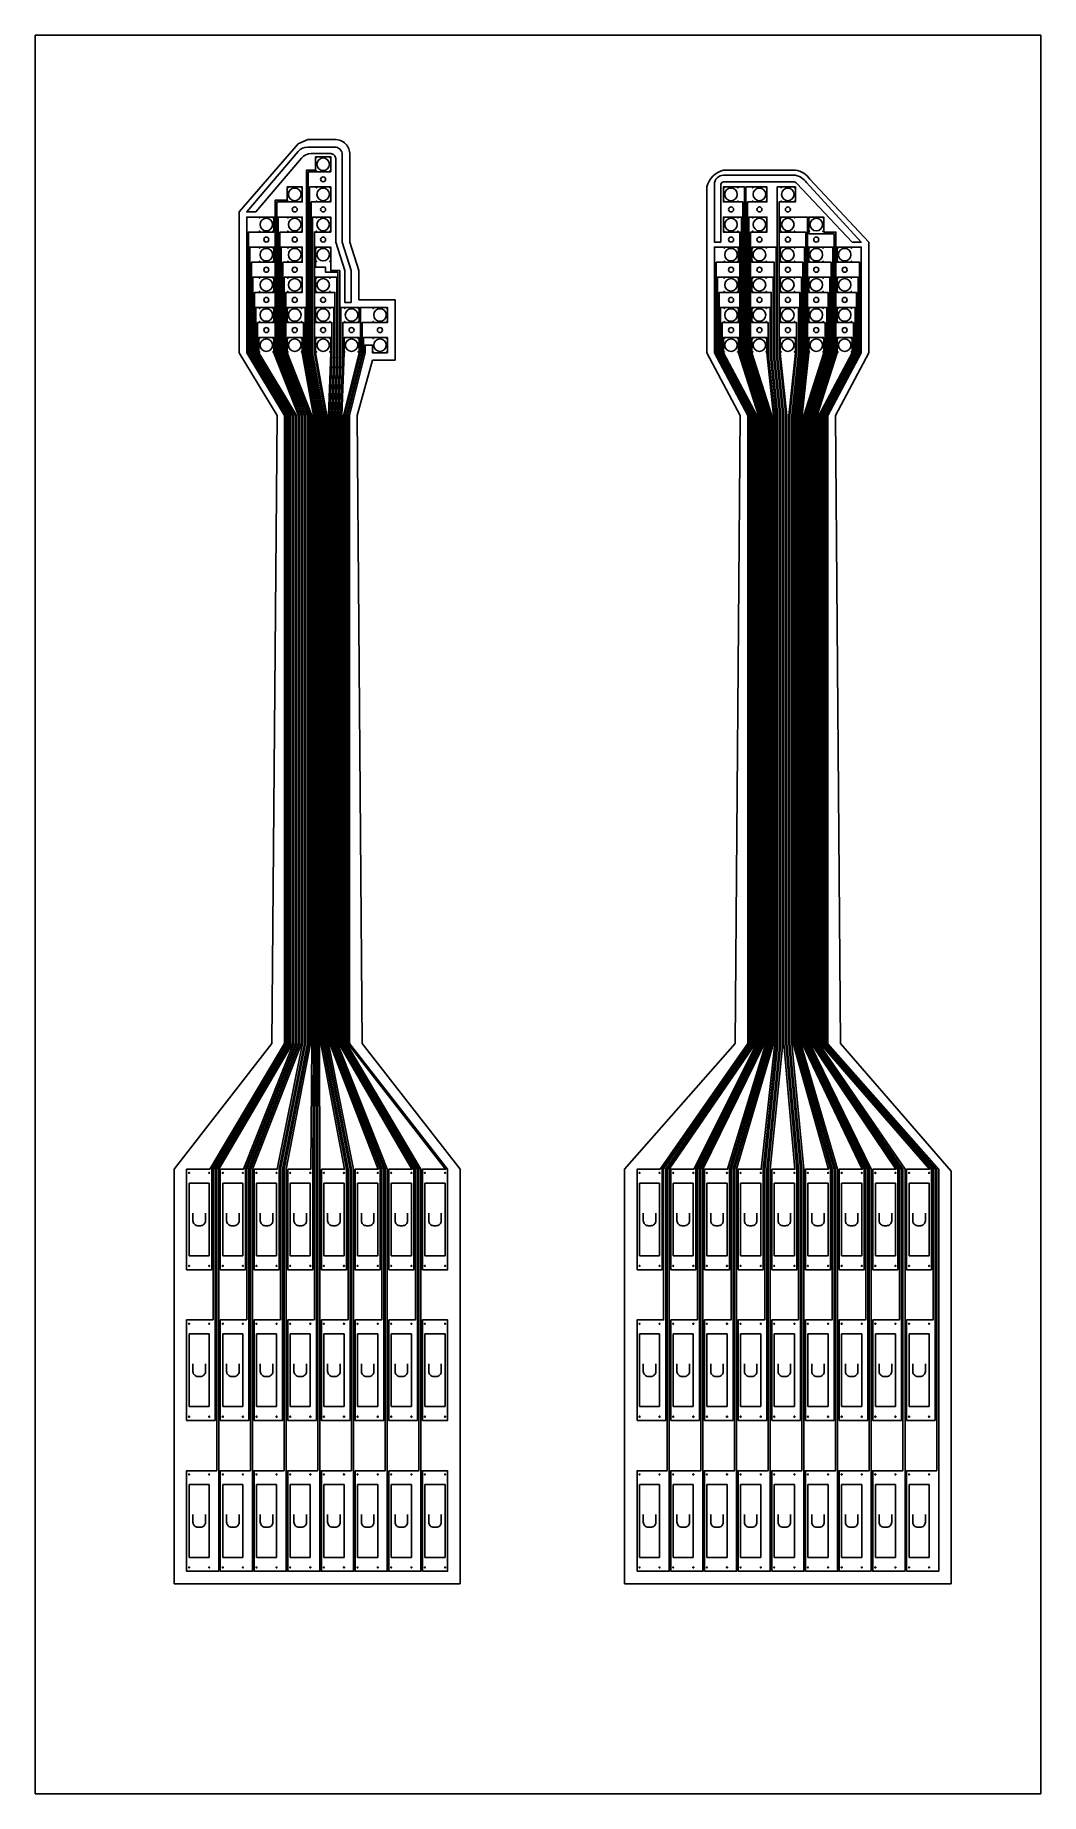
# Model space of a CAD drawing. Header units: inches. Extents: x 69.9 to 109.9, y 30.6 to 100.6.
import ezdxf

# ---------------------------------------------------------------- set-up
doc = ezdxf.new("R2010")
doc.units = ezdxf.units.IN
doc.header["$MEASUREMENT"] = 0
for name, color, linetype in [('Foil', 5, 'Continuous'), ('Hole', 1, 'Continuous'), ('Outline', 74, 'Continuous')]:
    doc.layers.add(name, color=color, linetype=linetype)

# ---------------------------------------------------------------- blocks, each defined once
blk = doc.blocks.new('*U2')
at = {"layer": 'Outline'}
blk.add_lwpolyline([(-0.25, 0.25), (-0.25, -0.05, 0.414214), (-0.05, -0.25), (0, -0.25), (0.05, -0.25, 0.414214), (0.25, -0.05), (0.25, 0.25)], format="xyb", dxfattribs=at)
blk = doc.blocks.new('*U3')
at = {"layer": 'Outline', "color": 0, "linetype": 'ByBlock', "lineweight": -2, "transparency": 16777216}
for p in [(0, 0), (1.34, 0), (2.68, 0), (4.02, 0), (5.36, 0), (6.7, 0), (8.04, 0), (9.38, 0), (0, -6), (1.34, -6), (2.68, -6), (4.02, -6), (5.36, -6), (6.7, -6), (8.04, -6), (9.38, -6), (0, -12), (1.34, -12), (2.68, -12), (4.02, -12), (5.36, -12), (6.7, -12), (8.04, -12), (9.38, -12)]:
    blk.add_blockref('*U2', p, dxfattribs=at)

msp = doc.modelspace()

# ---------------------------------------------------------------- linework, layer by layer
at = {"layer": 'Foil'}
for p, q in [((69.913, 100.618), (109.913, 100.618)), ((69.913, 30.618), (69.913, 100.618)), ((109.913, 100.618), (109.913, 30.618)), ((109.913, 30.618), (69.913, 30.618))]:
    msp.add_line(p, q, dxfattribs=at)
for points in [[(82.486, 89.98), (82.486, 91.25), (82.126, 92.38), (82.126, 95.863, 0.414214), (81.826, 96.163), (80.752, 96.163, 0.22004), (80.371, 95.987), (78.326, 93.58), (78.686, 93.58), (80.511, 95.727, -0.22004), (80.891, 95.903), (81.666, 95.903, -0.414214), (81.866, 95.703), (81.866, 92.38), (82.226, 91.25), (82.226, 89.98)], [(97.191, 92.38), (96.931, 92.38), (96.931, 94.68, -0.414214), (97.291, 95.04), (100.151, 95.04, -0.198912), (100.59, 94.751), (102.771, 92.38), (102.411, 92.38), (100.211, 94.717, 0.20673), (100.065, 94.78), (97.291, 94.78, 0.414214), (97.191, 94.68)]]:
    msp.add_lwpolyline(points, format="xyb", close=True, dxfattribs=at)
for points in [[(81.156, 43.48), (81.156, 55.48), (81.151, 60.48), (81.151, 85.48), (80.706, 87.98), (80.706, 95.25), (81.066, 95.25), (81.066, 95.78), (81.666, 95.78), (81.666, 95.18), (80.776, 95.18), (80.776, 87.98), (81.221, 85.48), (81.221, 60.48), (81.236, 55.48), (81.236, 39.48), (79.956, 39.48), (79.956, 43.48)], [(78.476, 43.48), (78.476, 55.48), (80.431, 60.48), (80.431, 85.48), (79.456, 87.98), (79.456, 94.05), (79.936, 94.05), (79.936, 94.58), (80.536, 94.58), (80.536, 93.98), (79.526, 93.98), (79.526, 87.98), (80.501, 85.48), (80.501, 60.48), (78.556, 55.48), (78.556, 39.48), (77.276, 39.48), (77.276, 43.48)], [(81.296, 55.48), (82.216, 55.48), (81.271, 60.48), (81.271, 85.48), (80.826, 87.98), (80.826, 94.58), (81.666, 94.58), (81.666, 93.98), (80.896, 93.98), (80.896, 87.98), (81.341, 85.48), (81.341, 60.48), (82.296, 55.48), (82.296, 51.48), (81.296, 51.48)], [(95.191, 39.48), (95.191, 43.48), (96.391, 43.48), (96.391, 55.48), (98.856, 60.48), (98.856, 85.48), (98.061, 87.98), (98.061, 93.98), (97.291, 93.98), (97.291, 94.58), (98.131, 94.58), (98.131, 87.98), (98.926, 85.48), (98.926, 60.48), (96.471, 55.48), (96.471, 39.48)], [(96.531, 51.48), (96.531, 55.48), (97.451, 55.48), (98.976, 60.48), (98.976, 85.48), (98.181, 87.98), (98.181, 94.58), (99.021, 94.58), (99.021, 93.98), (98.251, 93.98), (98.251, 87.98), (99.046, 85.48), (99.046, 60.48), (97.531, 55.48), (97.531, 51.48)], [(99.211, 51.48), (99.211, 55.48), (100.131, 55.48), (99.696, 60.48), (99.696, 85.48), (99.431, 87.98), (99.431, 94.58), (100.151, 94.58), (100.151, 93.98), (99.501, 93.98), (99.501, 87.98), (99.766, 85.48), (99.766, 60.48), (100.211, 55.48), (100.211, 51.48)], [(75.936, 55.48), (76.856, 55.48), (79.831, 60.48), (79.831, 85.48), (78.326, 87.98), (78.326, 93.38), (79.406, 93.38), (79.406, 92.78), (78.396, 92.78), (78.396, 87.98), (79.901, 85.48), (79.901, 60.48), (76.936, 55.48), (76.936, 51.48), (75.936, 51.48)], [(78.616, 55.48), (79.536, 55.48), (80.551, 60.48), (80.551, 85.48), (79.576, 87.98), (79.576, 93.38), (80.536, 93.38), (80.536, 92.78), (79.646, 92.78), (79.646, 87.98), (80.621, 85.48), (80.621, 60.48), (79.616, 55.48), (79.616, 51.48), (78.616, 51.48)], [(82.356, 49.48), (82.356, 55.48), (81.391, 60.48), (81.391, 85.48), (80.946, 87.98), (80.946, 93.38), (81.666, 93.38), (81.666, 92.78), (81.016, 92.78), (81.016, 87.98), (81.461, 85.48), (81.461, 60.48), (82.436, 55.48), (82.436, 45.48), (81.296, 45.48), (81.296, 49.48)], [(95.191, 45.48), (95.191, 49.48), (96.251, 49.48), (96.251, 55.48), (98.736, 60.48), (98.736, 85.48), (97.941, 87.98), (97.941, 92.78), (97.291, 92.78), (97.291, 93.38), (98.011, 93.38), (98.011, 87.98), (98.806, 85.48), (98.806, 60.48), (96.331, 55.48), (96.331, 45.48)], [(96.531, 45.48), (96.531, 49.48), (97.591, 49.48), (97.591, 55.48), (99.096, 60.48), (99.096, 85.48), (98.301, 87.98), (98.301, 93.38), (99.021, 93.38), (99.021, 92.78), (98.371, 92.78), (98.371, 87.98), (99.166, 85.48), (99.166, 60.48), (97.671, 55.48), (97.671, 45.48)], [(100.551, 39.48), (100.551, 43.48), (101.751, 43.48), (101.751, 55.48), (100.296, 60.48), (100.296, 85.48), (100.561, 87.98), (100.561, 92.78), (99.551, 92.78), (99.551, 93.38), (100.631, 93.38), (100.631, 87.98), (100.366, 85.48), (100.366, 60.48), (101.831, 55.48), (101.831, 39.48)], [(76.996, 49.48), (76.996, 55.48), (79.951, 60.48), (79.951, 85.48), (78.446, 87.98), (78.446, 92.18), (79.406, 92.18), (79.406, 91.58), (78.516, 91.58), (78.516, 87.98), (80.021, 85.48), (80.021, 60.48), (77.076, 55.48), (77.076, 45.48), (75.936, 45.48), (75.936, 49.48)], [(79.676, 49.48), (79.676, 55.48), (80.671, 60.48), (80.671, 85.48), (79.696, 87.98), (79.696, 92.18), (80.536, 92.18), (80.536, 91.58), (79.766, 91.58), (79.766, 87.98), (80.741, 85.48), (80.741, 60.48), (79.756, 55.48), (79.756, 45.48), (78.616, 45.48), (78.616, 49.48)], [(82.636, 43.48), (82.636, 39.48), (83.916, 39.48), (83.916, 55.48), (81.941, 60.48), (81.941, 85.48), (82.026, 87.98), (82.026, 91.25), (81.666, 91.25), (81.666, 92.18), (81.066, 92.18), (81.066, 91.38), (81.466, 91.38), (81.466, 91.18), (81.956, 91.18), (81.956, 87.98), (81.871, 85.48), (81.871, 60.48), (83.836, 55.48), (83.836, 43.48)], [(93.851, 51.48), (93.851, 55.48), (94.771, 55.48), (98.256, 60.48), (98.256, 85.48), (96.931, 87.98), (96.931, 92.18), (97.891, 92.18), (97.891, 91.58), (97.001, 91.58), (97.001, 87.98), (98.326, 85.48), (98.326, 60.48), (94.851, 55.48), (94.851, 51.48)], [(97.871, 39.48), (97.871, 43.48), (99.071, 43.48), (99.071, 55.48), (99.576, 60.48), (99.576, 85.48), (99.311, 87.98), (99.311, 91.58), (98.421, 91.58), (98.421, 92.18), (99.381, 92.18), (99.381, 87.98), (99.646, 85.48), (99.646, 60.48), (99.151, 55.48), (99.151, 39.48)], [(100.551, 45.48), (100.551, 49.48), (101.611, 49.48), (101.611, 55.48), (100.176, 60.48), (100.176, 85.48), (100.441, 87.98), (100.441, 91.58), (99.551, 91.58), (99.551, 92.18), (100.511, 92.18), (100.511, 87.98), (100.246, 85.48), (100.246, 60.48), (101.691, 55.48), (101.691, 45.48)], [(104.231, 51.48), (104.231, 55.48), (100.846, 60.48), (100.846, 85.48), (101.641, 87.98), (101.641, 92.18), (100.681, 92.18), (100.681, 91.58), (101.571, 91.58), (101.571, 87.98), (100.776, 85.48), (100.776, 60.48), (104.151, 55.48), (103.231, 55.48), (103.231, 51.48)], [(104.571, 39.48), (104.571, 43.48), (105.771, 43.48), (105.771, 55.48), (101.376, 60.48), (101.376, 85.48), (102.701, 87.98), (102.701, 91.58), (101.811, 91.58), (101.811, 92.18), (102.771, 92.18), (102.771, 87.98), (101.446, 85.48), (101.446, 60.48), (105.851, 55.48), (105.851, 39.48)], [(77.136, 43.48), (77.136, 55.48), (80.071, 60.48), (80.071, 85.48), (78.566, 87.98), (78.566, 90.98), (79.406, 90.98), (79.406, 90.38), (78.636, 90.38), (78.636, 87.98), (80.141, 85.48), (80.141, 60.48), (77.216, 55.48), (77.216, 39.48), (75.936, 39.48), (75.936, 43.48)], [(79.816, 43.48), (79.816, 55.48), (80.791, 60.48), (80.791, 85.48), (79.816, 87.98), (79.816, 90.98), (80.536, 90.98), (80.536, 90.38), (79.886, 90.38), (79.886, 87.98), (80.861, 85.48), (80.861, 60.48), (79.896, 55.48), (79.896, 39.48), (78.616, 39.48), (78.616, 43.48)], [(82.636, 49.48), (82.636, 45.48), (83.776, 45.48), (83.776, 55.48), (81.821, 60.48), (81.821, 85.48), (81.906, 87.98), (81.906, 90.98), (81.066, 90.98), (81.066, 90.38), (81.836, 90.38), (81.836, 87.98), (81.751, 85.48), (81.751, 60.48), (83.696, 55.48), (83.696, 49.48)], [(93.851, 45.48), (93.851, 49.48), (94.911, 49.48), (94.911, 55.48), (98.376, 60.48), (98.376, 85.48), (97.051, 87.98), (97.051, 90.98), (97.891, 90.98), (97.891, 90.38), (97.121, 90.38), (97.121, 87.98), (98.446, 85.48), (98.446, 60.48), (94.991, 55.48), (94.991, 45.48)], [(97.871, 45.48), (97.871, 49.48), (98.931, 49.48), (98.931, 55.48), (99.456, 60.48), (99.456, 85.48), (99.191, 87.98), (99.191, 90.38), (98.421, 90.38), (98.421, 90.98), (99.261, 90.98), (99.261, 87.98), (99.526, 85.48), (99.526, 60.48), (99.011, 55.48), (99.011, 45.48)], [(100.551, 51.48), (100.551, 55.48), (101.471, 55.48), (100.056, 60.48), (100.056, 85.48), (100.321, 87.98), (100.321, 90.38), (99.551, 90.38), (99.551, 90.98), (100.391, 90.98), (100.391, 87.98), (100.126, 85.48), (100.126, 60.48), (101.551, 55.48), (101.551, 51.48)], [(103.171, 39.48), (103.171, 55.48), (100.726, 60.48), (100.726, 85.48), (101.521, 87.98), (101.521, 90.98), (100.681, 90.98), (100.681, 90.38), (101.451, 90.38), (101.451, 87.98), (100.656, 85.48), (100.656, 60.48), (103.091, 55.48), (103.091, 43.48), (101.891, 43.48), (101.891, 39.48)], [(105.711, 45.48), (105.711, 55.48), (101.326, 60.48), (101.326, 85.48), (102.651, 87.98), (102.651, 90.98), (101.811, 90.98), (101.811, 90.38), (102.581, 90.38), (102.581, 87.98), (101.256, 85.48), (101.256, 60.48), (105.631, 55.48), (105.631, 49.48), (104.571, 49.48), (104.571, 45.48)], [(77.276, 55.48), (78.196, 55.48), (80.191, 60.48), (80.191, 85.48), (78.686, 87.98), (78.686, 89.78), (79.406, 89.78), (79.406, 89.18), (78.756, 89.18), (78.756, 87.98), (80.261, 85.48), (80.261, 60.48), (78.276, 55.48), (78.276, 51.48), (77.276, 51.48)], [(81.016, 49.48), (81.016, 55.48), (81.031, 60.48), (81.031, 85.48), (80.586, 87.98), (80.586, 89.18), (79.936, 89.18), (79.936, 89.78), (80.656, 89.78), (80.656, 87.98), (81.101, 85.48), (81.101, 60.48), (81.096, 55.48), (81.096, 45.48), (79.956, 45.48), (79.956, 49.48)], [(82.636, 55.48), (83.556, 55.48), (81.631, 60.48), (81.631, 85.48), (81.716, 87.98), (81.716, 89.18), (81.066, 89.18), (81.066, 89.78), (81.786, 89.78), (81.786, 87.98), (81.701, 85.48), (81.701, 60.48), (83.636, 55.48), (83.636, 51.48), (82.636, 51.48)], [(83.976, 51.48), (84.976, 51.48), (84.976, 55.48), (82.061, 60.48), (82.061, 85.48), (82.146, 87.98), (82.146, 89.18), (82.796, 89.18), (82.796, 89.78), (82.076, 89.78), (82.076, 89.78), (82.076, 87.98), (81.991, 85.48), (81.991, 60.48), (84.896, 55.48), (83.976, 55.48)], [(83.976, 43.48), (83.976, 39.48), (85.256, 39.48), (85.256, 55.48), (82.301, 60.48), (82.301, 85.48), (82.916, 87.98), (82.916, 89.18), (83.926, 89.18), (83.926, 89.78), (82.846, 89.78), (82.846, 87.98), (82.231, 85.48), (82.231, 60.48), (85.176, 55.48), (85.176, 43.48)], [(93.851, 39.48), (93.851, 43.48), (95.051, 43.48), (95.051, 55.48), (98.496, 60.48), (98.496, 85.48), (97.171, 87.98), (97.171, 89.78), (97.891, 89.78), (97.891, 89.18), (97.241, 89.18), (97.241, 87.98), (98.566, 85.48), (98.566, 60.48), (95.131, 55.48), (95.131, 39.48)], [(97.871, 51.48), (97.871, 55.48), (98.791, 55.48), (99.336, 60.48), (99.336, 85.48), (99.071, 87.98), (99.071, 89.18), (98.421, 89.18), (98.421, 89.78), (99.141, 89.78), (99.141, 87.98), (99.406, 85.48), (99.406, 60.48), (98.871, 55.48), (98.871, 51.48)], [(99.211, 39.48), (99.211, 43.48), (100.411, 43.48), (100.411, 55.48), (99.936, 60.48), (99.936, 85.48), (100.201, 87.98), (100.201, 89.18), (99.551, 89.18), (99.551, 89.78), (100.271, 89.78), (100.271, 87.98), (100.006, 85.48), (100.006, 60.48), (100.491, 55.48), (100.491, 39.48)], [(101.891, 45.48), (101.891, 49.48), (102.951, 49.48), (102.951, 55.48), (100.536, 60.48), (100.536, 85.48), (101.331, 87.98), (101.331, 89.18), (100.681, 89.18), (100.681, 89.78), (101.401, 89.78), (101.401, 87.98), (100.606, 85.48), (100.606, 60.48), (103.031, 55.48), (103.031, 45.48)], [(105.571, 51.48), (105.571, 55.48), (101.206, 60.48), (101.206, 85.48), (102.531, 87.98), (102.531, 89.78), (101.811, 89.78), (101.811, 89.18), (102.461, 89.18), (102.461, 87.98), (101.136, 85.48), (101.136, 60.48), (105.491, 55.48), (104.571, 55.48), (104.571, 51.48)], [(78.336, 49.48), (78.336, 55.48), (80.311, 60.48), (80.311, 85.48), (78.806, 87.98), (78.806, 88.58), (79.406, 88.58), (79.406, 87.98), (80.381, 85.48), (80.381, 60.48), (78.416, 55.48), (78.416, 45.48), (77.276, 45.48), (77.276, 49.48)], [(79.956, 55.48), (80.876, 55.48), (80.911, 60.48), (80.911, 85.48), (79.936, 87.98), (79.936, 88.58), (80.536, 88.58), (80.536, 87.98), (80.981, 85.48), (80.981, 60.48), (80.956, 55.48), (80.956, 51.48), (79.956, 51.48)], [(82.496, 43.48), (82.496, 55.48), (81.511, 60.48), (81.511, 85.48), (81.066, 87.98), (81.066, 88.58), (81.666, 88.58), (81.666, 87.98), (81.581, 85.48), (81.581, 60.48), (82.576, 55.48), (82.576, 39.48), (81.296, 39.48), (81.296, 43.48)], [(83.976, 49.48), (83.976, 45.48), (85.116, 45.48), (85.116, 55.48), (82.181, 60.48), (82.181, 85.48), (82.796, 87.98), (82.796, 88.58), (82.196, 88.58), (82.196, 87.98), (82.111, 85.48), (82.111, 60.48), (85.036, 55.48), (85.036, 49.48)], [(85.316, 51.48), (86.316, 51.48), (86.316, 55.48), (82.421, 60.48), (82.421, 85.48), (83.036, 87.98), (83.036, 88.28), (83.326, 88.28), (83.326, 87.98), (83.926, 87.98), (83.926, 88.58), (82.966, 88.58), (82.966, 87.98), (82.351, 85.48), (82.351, 60.48), (86.236, 55.48), (85.316, 55.48)], [(95.191, 51.48), (95.191, 55.48), (96.111, 55.48), (98.616, 60.48), (98.616, 85.48), (97.291, 87.98), (97.291, 88.58), (97.891, 88.58), (97.891, 87.98), (98.686, 85.48), (98.686, 60.48), (96.191, 55.48), (96.191, 51.48)], [(96.531, 39.48), (96.531, 43.48), (97.731, 43.48), (97.731, 55.48), (99.216, 60.48), (99.216, 85.48), (98.421, 87.98), (98.421, 88.58), (99.021, 88.58), (99.021, 87.98), (99.286, 85.48), (99.286, 60.48), (97.811, 55.48), (97.811, 39.48)], [(99.211, 45.48), (99.211, 49.48), (100.271, 49.48), (100.271, 55.48), (99.816, 60.48), (99.816, 85.48), (99.551, 87.98), (99.551, 88.58), (100.151, 88.58), (100.151, 87.98), (99.886, 85.48), (99.886, 60.48), (100.351, 55.48), (100.351, 45.48)], [(101.891, 51.48), (101.891, 55.48), (102.811, 55.48), (100.416, 60.48), (100.416, 85.48), (100.681, 87.98), (100.681, 88.58), (101.281, 88.58), (101.281, 87.98), (100.486, 85.48), (100.486, 60.48), (102.891, 55.48), (102.891, 51.48)], [(104.511, 39.48), (104.511, 55.48), (101.086, 60.48), (101.086, 85.48), (102.411, 87.98), (102.411, 88.58), (101.811, 88.58), (101.811, 87.98), (101.016, 85.48), (101.016, 60.48), (104.431, 55.48), (104.431, 43.48), (103.231, 43.48), (103.231, 39.48)], [(85.316, 45.48), (86.316, 45.48), (86.316, 49.48), (85.316, 49.48)], [(85.316, 39.48), (86.316, 39.48), (86.316, 43.48), (85.316, 43.48)]]:
    msp.add_lwpolyline(points, close=True, dxfattribs=at)
for points in [[(100.681, 92.71), (101.691, 92.71), (101.691, 87.98), (100.896, 85.48), (100.896, 60.48), (104.291, 55.48), (104.291, 49.48), (103.231, 49.48), (103.231, 45.48), (104.371, 45.48), (104.371, 55.48), (100.966, 60.48), (100.966, 85.48), (101.761, 87.98), (101.761, 92.78), (101.281, 92.78), (101.281, 93.38), (100.681, 93.38), (100.681, 92.78)], [(100.681, 92.78), (100.681, 92.71)]]:
    msp.add_lwpolyline(points, dxfattribs=at)
for centre, radius in [((81.096, 95.75), 0.00995), ((81.096, 95.21), 0.00995), ((81.636, 95.75), 0.00995), ((81.636, 95.21), 0.00995), ((79.966, 94.55), 0.00995), ((80.506, 94.55), 0.00995), ((81.096, 94.55), 0.00995), ((81.636, 94.55), 0.00995), ((97.321, 94.55), 0.00995), ((97.861, 94.55), 0.00995), ((98.451, 94.55), 0.00995), ((98.991, 94.55), 0.00995), ((99.581, 94.55), 0.00995), ((100.121, 94.55), 0.00995), ((79.966, 94.01), 0.00995), ((80.506, 94.01), 0.00995), ((81.096, 94.01), 0.00995), ((81.636, 94.01), 0.00995), ((97.321, 94.01), 0.00995), ((97.861, 94.01), 0.00995), ((98.451, 94.01), 0.00995), ((98.991, 94.01), 0.00995), ((99.581, 94.01), 0.00995), ((100.121, 94.01), 0.00995), ((78.836, 93.35), 0.00995), ((79.376, 93.35), 0.00995), ((79.966, 93.35), 0.00995), ((80.506, 93.35), 0.00995), ((81.096, 93.35), 0.00995), ((81.636, 93.35), 0.00995), ((97.321, 93.35), 0.00995), ((97.861, 93.35), 0.00995), ((98.451, 93.35), 0.00995), ((98.991, 93.35), 0.00995), ((99.581, 93.35), 0.00995), ((100.121, 93.35), 0.00995), ((100.711, 93.35), 0.00995), ((101.251, 93.35), 0.00995), ((78.836, 92.81), 0.00995), ((79.376, 92.81), 0.00995), ((79.966, 92.81), 0.00995), ((80.506, 92.81), 0.00995), ((81.096, 92.81), 0.00995), ((81.636, 92.81), 0.00995), ((97.321, 92.81), 0.00995), ((97.861, 92.81), 0.00995), ((98.451, 92.81), 0.00995), ((98.991, 92.81), 0.00995), ((99.581, 92.81), 0.00995), ((100.121, 92.81), 0.00995), ((100.711, 92.81), 0.00995), ((101.251, 92.81), 0.00995), ((78.836, 92.15), 0.00995), ((79.376, 92.15), 0.00995), ((79.966, 92.15), 0.00995), ((80.506, 92.15), 0.00995), ((81.096, 92.15), 0.00995), ((81.636, 92.15), 0.00995), ((97.321, 92.15), 0.00995), ((97.861, 92.15), 0.00995), ((98.451, 92.15), 0.00995), ((98.991, 92.15), 0.00995), ((99.581, 92.15), 0.00995), ((100.121, 92.15), 0.00995), ((100.711, 92.15), 0.00995), ((101.251, 92.15), 0.00995), ((101.841, 92.15), 0.00995), ((102.381, 92.15), 0.00995), ((78.836, 91.61), 0.00995), ((79.376, 91.61), 0.00995), ((79.966, 91.61), 0.00995), ((80.506, 91.61), 0.00995), ((81.096, 91.61), 0.00995), ((81.636, 91.61), 0.00995), ((97.321, 91.61), 0.00995), ((97.861, 91.61), 0.00995), ((98.451, 91.61), 0.00995), ((98.991, 91.61), 0.00995), ((99.581, 91.61), 0.00995), ((100.121, 91.61), 0.00995), ((100.711, 91.61), 0.00995), ((101.251, 91.61), 0.00995), ((101.841, 91.61), 0.00995), ((102.381, 91.61), 0.00995), ((78.836, 90.95), 0.00995), ((78.836, 90.41), 0.00995), ((79.376, 90.95), 0.00995), ((79.376, 90.41), 0.00995), ((79.966, 90.95), 0.00995), ((79.966, 90.41), 0.00995), ((80.506, 90.95), 0.00995), ((80.506, 90.41), 0.00995), ((81.096, 90.95), 0.00995), ((81.096, 90.41), 0.00995), ((81.636, 90.95), 0.00995), ((81.636, 90.41), 0.00995), ((97.321, 90.95), 0.00995), ((97.321, 90.41), 0.00995), ((97.861, 90.95), 0.00995), ((97.861, 90.41), 0.00995), ((98.451, 90.95), 0.00995), ((98.451, 90.41), 0.00995), ((98.991, 90.95), 0.00995), ((98.991, 90.41), 0.00995), ((99.581, 90.95), 0.00995), ((99.581, 90.41), 0.00995), ((100.121, 90.95), 0.00995), ((100.121, 90.41), 0.00995), ((100.711, 90.95), 0.00995), ((100.711, 90.41), 0.00995), ((101.251, 90.95), 0.00995), ((101.251, 90.41), 0.00995), ((101.841, 90.95), 0.00995), ((101.841, 90.41), 0.00995), ((102.381, 90.95), 0.00995), ((102.381, 90.41), 0.00995), ((78.836, 89.75), 0.00995), ((79.376, 89.75), 0.00995), ((79.966, 89.75), 0.00995), ((80.506, 89.75), 0.00995), ((81.096, 89.75), 0.00995), ((81.636, 89.75), 0.00995), ((82.226, 89.75), 0.00995), ((82.766, 89.75), 0.00995), ((83.356, 89.75), 0.00995), ((83.896, 89.75), 0.00995), ((97.321, 89.75), 0.00995), ((97.861, 89.75), 0.00995), ((98.451, 89.75), 0.00995), ((98.991, 89.75), 0.00995), ((99.581, 89.75), 0.00995), ((100.121, 89.75), 0.00995), ((100.711, 89.75), 0.00995), ((101.251, 89.75), 0.00995), ((101.841, 89.75), 0.00995), ((102.381, 89.75), 0.00995), ((78.836, 89.21), 0.00995), ((79.376, 89.21), 0.00995), ((79.966, 89.21), 0.00995), ((80.506, 89.21), 0.00995), ((81.096, 89.21), 0.00995), ((81.636, 89.21), 0.00995), ((82.226, 89.21), 0.00995), ((82.766, 89.21), 0.00995), ((83.356, 89.21), 0.00995), ((83.896, 89.21), 0.00995), ((97.321, 89.21), 0.00995), ((97.861, 89.21), 0.00995), ((98.451, 89.21), 0.00995), ((98.991, 89.21), 0.00995), ((99.581, 89.21), 0.00995), ((100.121, 89.21), 0.00995), ((100.711, 89.21), 0.00995), ((101.251, 89.21), 0.00995), ((101.841, 89.21), 0.00995), ((102.381, 89.21), 0.00995), ((78.836, 88.55), 0.00995), ((79.376, 88.55), 0.00995), ((79.966, 88.55), 0.00995), ((80.506, 88.55), 0.00995), ((81.096, 88.55), 0.00995), ((81.636, 88.55), 0.00995), ((82.226, 88.55), 0.00995), ((82.766, 88.55), 0.00995), ((83.356, 88.55), 0.00995), ((83.896, 88.55), 0.00995), ((97.321, 88.55), 0.00995), ((97.861, 88.55), 0.00995), ((98.451, 88.55), 0.00995), ((98.991, 88.55), 0.00995), ((99.581, 88.55), 0.00995), ((100.121, 88.55), 0.00995), ((100.711, 88.55), 0.00995), ((101.251, 88.55), 0.00995), ((101.841, 88.55), 0.00995), ((102.381, 88.55), 0.00995), ((78.836, 88.01), 0.00995), ((79.376, 88.01), 0.00995), ((79.966, 88.01), 0.00995), ((80.506, 88.01), 0.00995), ((81.096, 88.01), 0.00995), ((81.636, 88.01), 0.00995), ((82.226, 88.01), 0.00995), ((82.766, 88.01), 0.00995), ((83.356, 88.01), 0.00995), ((83.896, 88.01), 0.00995), ((97.321, 88.01), 0.00995), ((97.861, 88.01), 0.00995), ((98.451, 88.01), 0.00995), ((98.991, 88.01), 0.00995), ((99.581, 88.01), 0.00995), ((100.121, 88.01), 0.00995), ((100.711, 88.01), 0.00995), ((101.251, 88.01), 0.00995), ((101.841, 88.01), 0.00995), ((102.381, 88.01), 0.00995), ((76.036, 55.33), 0.02), ((76.836, 55.33), 0.02), ((77.376, 55.33), 0.02), ((78.176, 55.33), 0.02), ((78.716, 55.33), 0.02), ((79.516, 55.33), 0.02), ((80.056, 55.33), 0.02), ((80.856, 55.33), 0.02), ((81.396, 55.33), 0.02), ((82.196, 55.33), 0.02), ((82.736, 55.33), 0.02), ((83.536, 55.33), 0.02), ((84.076, 55.33), 0.02), ((84.876, 55.33), 0.02), ((85.416, 55.33), 0.02), ((86.216, 55.33), 0.02), ((93.951, 55.33), 0.02), ((94.751, 55.33), 0.02), ((95.291, 55.33), 0.02), ((96.091, 55.33), 0.02), ((96.631, 55.33), 0.02), ((97.431, 55.33), 0.02), ((97.971, 55.33), 0.02), ((98.771, 55.33), 0.02), ((99.311, 55.33), 0.02), ((100.111, 55.33), 0.02), ((100.651, 55.33), 0.02), ((101.451, 55.33), 0.02), ((101.991, 55.33), 0.02), ((102.791, 55.33), 0.02), ((103.331, 55.33), 0.02), ((104.131, 55.33), 0.02), ((104.671, 55.33), 0.02), ((105.471, 55.33), 0.02), ((76.036, 51.63), 0.02), ((76.836, 51.63), 0.02), ((77.376, 51.63), 0.02), ((78.176, 51.63), 0.02), ((78.716, 51.63), 0.02), ((79.516, 51.63), 0.02), ((80.056, 51.63), 0.02), ((80.856, 51.63), 0.02), ((81.396, 51.63), 0.02), ((82.196, 51.63), 0.02), ((82.736, 51.63), 0.02), ((83.536, 51.63), 0.02), ((84.076, 51.63), 0.02), ((84.876, 51.63), 0.02), ((85.416, 51.63), 0.02), ((86.216, 51.63), 0.02), ((93.951, 51.63), 0.02), ((94.751, 51.63), 0.02), ((95.291, 51.63), 0.02), ((96.091, 51.63), 0.02), ((96.631, 51.63), 0.02), ((97.431, 51.63), 0.02), ((97.971, 51.63), 0.02), ((98.771, 51.63), 0.02), ((99.311, 51.63), 0.02), ((100.111, 51.63), 0.02), ((100.651, 51.63), 0.02), ((101.451, 51.63), 0.02), ((101.991, 51.63), 0.02), ((102.791, 51.63), 0.02), ((103.331, 51.63), 0.02), ((104.131, 51.63), 0.02), ((104.671, 51.63), 0.02), ((105.471, 51.63), 0.02), ((76.036, 49.33), 0.02), ((76.836, 49.33), 0.02), ((77.376, 49.33), 0.02), ((78.176, 49.33), 0.02), ((78.716, 49.33), 0.02), ((79.516, 49.33), 0.02), ((80.056, 49.33), 0.02), ((80.856, 49.33), 0.02), ((81.396, 49.33), 0.02), ((82.196, 49.33), 0.02), ((82.736, 49.33), 0.02), ((83.536, 49.33), 0.02), ((84.076, 49.33), 0.02), ((84.876, 49.33), 0.02), ((85.416, 49.33), 0.02), ((86.216, 49.33), 0.02), ((93.951, 49.33), 0.02), ((94.751, 49.33), 0.02), ((95.291, 49.33), 0.02), ((96.091, 49.33), 0.02), ((96.631, 49.33), 0.02), ((97.431, 49.33), 0.02), ((97.971, 49.33), 0.02), ((98.771, 49.33), 0.02), ((99.311, 49.33), 0.02), ((100.111, 49.33), 0.02), ((100.651, 49.33), 0.02), ((101.451, 49.33), 0.02), ((101.991, 49.33), 0.02), ((102.791, 49.33), 0.02), ((103.331, 49.33), 0.02), ((104.131, 49.33), 0.02), ((104.671, 49.33), 0.02), ((105.471, 49.33), 0.02), ((76.036, 45.63), 0.02), ((76.836, 45.63), 0.02), ((77.376, 45.63), 0.02), ((78.176, 45.63), 0.02), ((78.716, 45.63), 0.02), ((79.516, 45.63), 0.02), ((80.056, 45.63), 0.02), ((80.856, 45.63), 0.02), ((81.396, 45.63), 0.02), ((82.196, 45.63), 0.02), ((82.736, 45.63), 0.02), ((83.536, 45.63), 0.02), ((84.076, 45.63), 0.02), ((84.876, 45.63), 0.02), ((85.416, 45.63), 0.02), ((86.216, 45.63), 0.02), ((93.951, 45.63), 0.02), ((94.751, 45.63), 0.02), ((95.291, 45.63), 0.02), ((96.091, 45.63), 0.02), ((96.631, 45.63), 0.02), ((97.431, 45.63), 0.02), ((97.971, 45.63), 0.02), ((98.771, 45.63), 0.02), ((99.311, 45.63), 0.02), ((100.111, 45.63), 0.02), ((100.651, 45.63), 0.02), ((101.451, 45.63), 0.02), ((101.991, 45.63), 0.02), ((102.791, 45.63), 0.02), ((103.331, 45.63), 0.02), ((104.131, 45.63), 0.02), ((104.671, 45.63), 0.02), ((105.471, 45.63), 0.02), ((76.036, 43.33), 0.02), ((76.836, 43.33), 0.02), ((77.376, 43.33), 0.02), ((78.176, 43.33), 0.02), ((78.716, 43.33), 0.02), ((79.516, 43.33), 0.02), ((80.056, 43.33), 0.02), ((80.856, 43.33), 0.02), ((81.396, 43.33), 0.02), ((82.196, 43.33), 0.02), ((82.736, 43.33), 0.02), ((83.536, 43.33), 0.02), ((84.076, 43.33), 0.02), ((84.876, 43.33), 0.02), ((85.416, 43.33), 0.02), ((86.216, 43.33), 0.02), ((93.951, 43.33), 0.02), ((94.751, 43.33), 0.02), ((95.291, 43.33), 0.02), ((96.091, 43.33), 0.02), ((96.631, 43.33), 0.02), ((97.431, 43.33), 0.02), ((97.971, 43.33), 0.02), ((98.771, 43.33), 0.02), ((99.311, 43.33), 0.02), ((100.111, 43.33), 0.02), ((100.651, 43.33), 0.02), ((101.451, 43.33), 0.02), ((101.991, 43.33), 0.02), ((102.791, 43.33), 0.02), ((103.331, 43.33), 0.02), ((104.131, 43.33), 0.02), ((104.671, 43.33), 0.02), ((105.471, 43.33), 0.02), ((76.036, 39.63), 0.02), ((76.836, 39.63), 0.02), ((77.376, 39.63), 0.02), ((78.176, 39.63), 0.02), ((78.716, 39.63), 0.02), ((79.516, 39.63), 0.02), ((80.056, 39.63), 0.02), ((80.856, 39.63), 0.02), ((81.396, 39.63), 0.02), ((82.196, 39.63), 0.02), ((82.736, 39.63), 0.02), ((83.536, 39.63), 0.02), ((84.076, 39.63), 0.02), ((84.876, 39.63), 0.02), ((85.416, 39.63), 0.02), ((86.216, 39.63), 0.02), ((93.951, 39.63), 0.02), ((94.751, 39.63), 0.02), ((95.291, 39.63), 0.02), ((96.091, 39.63), 0.02), ((96.631, 39.63), 0.02), ((97.431, 39.63), 0.02), ((97.971, 39.63), 0.02), ((98.771, 39.63), 0.02), ((99.311, 39.63), 0.02), ((100.111, 39.63), 0.02), ((100.651, 39.63), 0.02), ((101.451, 39.63), 0.02), ((101.991, 39.63), 0.02), ((102.791, 39.63), 0.02), ((103.331, 39.63), 0.02), ((104.131, 39.63), 0.02), ((104.671, 39.63), 0.02), ((105.471, 39.63), 0.02)]:
    msp.add_circle(centre, radius, dxfattribs=at)
at = {"layer": 'Hole'}
for p, q in [((69.913, 100.618), (109.913, 100.618)), ((69.913, 30.618), (69.913, 100.618)), ((109.913, 100.618), (109.913, 30.618)), ((76.036, 54.93), (76.836, 54.93)), ((76.036, 54.93), (76.036, 52.03)), ((76.836, 52.03), (76.836, 54.93)), ((77.376, 54.93), (78.176, 54.93)), ((77.376, 54.93), (77.376, 52.03)), ((78.176, 52.03), (78.176, 54.93)), ((78.716, 54.93), (79.516, 54.93)), ((78.716, 54.93), (78.716, 52.03)), ((79.516, 52.03), (79.516, 54.93)), ((80.056, 54.93), (80.856, 54.93)), ((80.056, 54.93), (80.056, 52.03)), ((80.856, 52.03), (80.856, 54.93)), ((81.396, 54.93), (82.196, 54.93)), ((81.396, 54.93), (81.396, 52.03)), ((82.196, 52.03), (82.196, 54.93)), ((82.736, 54.93), (83.536, 54.93)), ((82.736, 54.93), (82.736, 52.03)), ((83.536, 52.03), (83.536, 54.93)), ((84.076, 54.93), (84.876, 54.93)), ((84.076, 54.93), (84.076, 52.03)), ((84.876, 52.03), (84.876, 54.93)), ((85.416, 54.93), (86.216, 54.93)), ((85.416, 54.93), (85.416, 52.03)), ((86.216, 52.03), (86.216, 54.93)), ((93.951, 54.93), (94.751, 54.93)), ((93.951, 54.93), (93.951, 52.03)), ((94.751, 52.03), (94.751, 54.93)), ((95.291, 54.93), (96.091, 54.93)), ((95.291, 54.93), (95.291, 52.03)), ((96.091, 52.03), (96.091, 54.93)), ((96.631, 54.93), (97.431, 54.93)), ((96.631, 54.93), (96.631, 52.03)), ((97.431, 52.03), (97.431, 54.93)), ((97.971, 54.93), (98.771, 54.93)), ((97.971, 54.93), (97.971, 52.03)), ((98.771, 52.03), (98.771, 54.93)), ((99.311, 54.93), (100.111, 54.93)), ((99.311, 54.93), (99.311, 52.03)), ((100.111, 52.03), (100.111, 54.93)), ((100.651, 54.93), (101.451, 54.93)), ((100.651, 54.93), (100.651, 52.03)), ((101.451, 52.03), (101.451, 54.93)), ((101.991, 54.93), (102.791, 54.93)), ((101.991, 54.93), (101.991, 52.03)), ((102.791, 52.03), (102.791, 54.93)), ((103.331, 54.93), (104.131, 54.93)), ((103.331, 54.93), (103.331, 52.03)), ((104.131, 52.03), (104.131, 54.93)), ((104.671, 54.93), (105.471, 54.93)), ((104.671, 54.93), (104.671, 52.03)), ((105.471, 52.03), (105.471, 54.93)), ((76.036, 52.03), (76.836, 52.03)), ((77.376, 52.03), (78.176, 52.03)), ((78.716, 52.03), (79.516, 52.03)), ((80.056, 52.03), (80.856, 52.03)), ((81.396, 52.03), (82.196, 52.03)), ((82.736, 52.03), (83.536, 52.03)), ((84.076, 52.03), (84.876, 52.03)), ((85.416, 52.03), (86.216, 52.03)), ((93.951, 52.03), (94.751, 52.03)), ((95.291, 52.03), (96.091, 52.03)), ((96.631, 52.03), (97.431, 52.03)), ((97.971, 52.03), (98.771, 52.03)), ((99.311, 52.03), (100.111, 52.03)), ((100.651, 52.03), (101.451, 52.03)), ((101.991, 52.03), (102.791, 52.03)), ((103.331, 52.03), (104.131, 52.03)), ((104.671, 52.03), (105.471, 52.03)), ((76.036, 48.93), (76.836, 48.93)), ((76.036, 48.93), (76.036, 46.03)), ((76.836, 46.03), (76.836, 48.93)), ((77.376, 48.93), (78.176, 48.93)), ((77.376, 48.93), (77.376, 46.03)), ((78.176, 46.03), (78.176, 48.93)), ((78.716, 48.93), (79.516, 48.93)), ((78.716, 48.93), (78.716, 46.03)), ((79.516, 46.03), (79.516, 48.93)), ((80.056, 48.93), (80.856, 48.93)), ((80.056, 48.93), (80.056, 46.03)), ((80.856, 46.03), (80.856, 48.93)), ((81.396, 48.93), (82.196, 48.93)), ((81.396, 48.93), (81.396, 46.03)), ((82.196, 46.03), (82.196, 48.93)), ((82.736, 48.93), (83.536, 48.93)), ((82.736, 48.93), (82.736, 46.03)), ((83.536, 46.03), (83.536, 48.93)), ((84.076, 48.93), (84.876, 48.93)), ((84.076, 48.93), (84.076, 46.03)), ((84.876, 46.03), (84.876, 48.93)), ((85.416, 48.93), (86.216, 48.93)), ((85.416, 48.93), (85.416, 46.03)), ((86.216, 46.03), (86.216, 48.93)), ((93.951, 48.93), (94.751, 48.93)), ((93.951, 48.93), (93.951, 46.03)), ((94.751, 46.03), (94.751, 48.93)), ((95.291, 48.93), (96.091, 48.93)), ((95.291, 48.93), (95.291, 46.03)), ((96.091, 46.03), (96.091, 48.93)), ((96.631, 48.93), (97.431, 48.93)), ((96.631, 48.93), (96.631, 46.03)), ((97.431, 46.03), (97.431, 48.93)), ((97.971, 48.93), (98.771, 48.93)), ((97.971, 48.93), (97.971, 46.03)), ((98.771, 46.03), (98.771, 48.93)), ((99.311, 48.93), (100.111, 48.93)), ((99.311, 48.93), (99.311, 46.03)), ((100.111, 46.03), (100.111, 48.93)), ((100.651, 48.93), (101.451, 48.93)), ((100.651, 48.93), (100.651, 46.03)), ((101.451, 46.03), (101.451, 48.93)), ((101.991, 48.93), (102.791, 48.93)), ((101.991, 48.93), (101.991, 46.03)), ((102.791, 46.03), (102.791, 48.93)), ((103.331, 48.93), (104.131, 48.93)), ((103.331, 48.93), (103.331, 46.03)), ((104.131, 46.03), (104.131, 48.93)), ((104.671, 48.93), (105.471, 48.93)), ((104.671, 48.93), (104.671, 46.03)), ((105.471, 46.03), (105.471, 48.93)), ((76.036, 46.03), (76.836, 46.03)), ((77.376, 46.03), (78.176, 46.03)), ((78.716, 46.03), (79.516, 46.03)), ((80.056, 46.03), (80.856, 46.03)), ((81.396, 46.03), (82.196, 46.03)), ((82.736, 46.03), (83.536, 46.03)), ((84.076, 46.03), (84.876, 46.03)), ((85.416, 46.03), (86.216, 46.03)), ((93.951, 46.03), (94.751, 46.03)), ((95.291, 46.03), (96.091, 46.03)), ((96.631, 46.03), (97.431, 46.03)), ((97.971, 46.03), (98.771, 46.03)), ((99.311, 46.03), (100.111, 46.03)), ((100.651, 46.03), (101.451, 46.03)), ((101.991, 46.03), (102.791, 46.03)), ((103.331, 46.03), (104.131, 46.03)), ((104.671, 46.03), (105.471, 46.03)), ((76.036, 42.93), (76.836, 42.93)), ((76.036, 42.93), (76.036, 40.03)), ((76.836, 40.03), (76.836, 42.93)), ((77.376, 42.93), (78.176, 42.93)), ((77.376, 42.93), (77.376, 40.03)), ((78.176, 40.03), (78.176, 42.93)), ((78.716, 42.93), (79.516, 42.93)), ((78.716, 42.93), (78.716, 40.03)), ((79.516, 40.03), (79.516, 42.93)), ((80.056, 42.93), (80.856, 42.93)), ((80.056, 42.93), (80.056, 40.03)), ((80.856, 40.03), (80.856, 42.93)), ((81.396, 42.93), (82.196, 42.93)), ((81.396, 42.93), (81.396, 40.03)), ((82.196, 40.03), (82.196, 42.93)), ((82.736, 42.93), (83.536, 42.93)), ((82.736, 42.93), (82.736, 40.03)), ((83.536, 40.03), (83.536, 42.93)), ((84.076, 42.93), (84.876, 42.93)), ((84.076, 42.93), (84.076, 40.03)), ((84.876, 40.03), (84.876, 42.93)), ((85.416, 42.93), (86.216, 42.93)), ((85.416, 42.93), (85.416, 40.03)), ((86.216, 40.03), (86.216, 42.93)), ((93.951, 42.93), (94.751, 42.93)), ((93.951, 42.93), (93.951, 40.03)), ((94.751, 40.03), (94.751, 42.93)), ((95.291, 42.93), (96.091, 42.93)), ((95.291, 42.93), (95.291, 40.03)), ((96.091, 40.03), (96.091, 42.93)), ((96.631, 42.93), (97.431, 42.93)), ((96.631, 42.93), (96.631, 40.03)), ((97.431, 40.03), (97.431, 42.93)), ((97.971, 42.93), (98.771, 42.93)), ((97.971, 42.93), (97.971, 40.03)), ((98.771, 40.03), (98.771, 42.93)), ((99.311, 42.93), (100.111, 42.93)), ((99.311, 42.93), (99.311, 40.03)), ((100.111, 40.03), (100.111, 42.93)), ((100.651, 42.93), (101.451, 42.93)), ((100.651, 42.93), (100.651, 40.03)), ((101.451, 40.03), (101.451, 42.93)), ((101.991, 42.93), (102.791, 42.93)), ((101.991, 42.93), (101.991, 40.03)), ((102.791, 40.03), (102.791, 42.93)), ((103.331, 42.93), (104.131, 42.93)), ((103.331, 42.93), (103.331, 40.03)), ((104.131, 40.03), (104.131, 42.93)), ((104.671, 42.93), (105.471, 42.93)), ((104.671, 42.93), (104.671, 40.03)), ((105.471, 40.03), (105.471, 42.93)), ((76.036, 40.03), (76.836, 40.03)), ((77.376, 40.03), (78.176, 40.03)), ((78.716, 40.03), (79.516, 40.03)), ((80.056, 40.03), (80.856, 40.03)), ((81.396, 40.03), (82.196, 40.03)), ((82.736, 40.03), (83.536, 40.03)), ((84.076, 40.03), (84.876, 40.03)), ((85.416, 40.03), (86.216, 40.03)), ((93.951, 40.03), (94.751, 40.03)), ((95.291, 40.03), (96.091, 40.03)), ((96.631, 40.03), (97.431, 40.03)), ((97.971, 40.03), (98.771, 40.03)), ((99.311, 40.03), (100.111, 40.03)), ((100.651, 40.03), (101.451, 40.03)), ((101.991, 40.03), (102.791, 40.03)), ((103.331, 40.03), (104.131, 40.03)), ((104.671, 40.03), (105.471, 40.03)), ((109.913, 30.618), (69.913, 30.618))]:
    msp.add_line(p, q, dxfattribs=at)
for centre in [(81.366, 95.48), (80.236, 94.28), (81.366, 94.28), (97.591, 94.28), (98.721, 94.28), (99.851, 94.28), (79.106, 93.08), (80.236, 93.08), (81.366, 93.08), (97.591, 93.08), (98.721, 93.08), (99.851, 93.08), (100.981, 93.08), (79.106, 91.88), (80.236, 91.88), (81.366, 91.88), (97.591, 91.88), (98.721, 91.88), (99.851, 91.88), (100.981, 91.88), (102.111, 91.88), (79.106, 90.68), (80.236, 90.68), (81.366, 90.68), (97.591, 90.68), (98.721, 90.68), (99.851, 90.68), (100.981, 90.68), (102.111, 90.68), (79.106, 89.48), (80.236, 89.48), (81.366, 89.48), (82.496, 89.48), (83.626, 89.48), (97.591, 89.48), (98.721, 89.48), (99.851, 89.48), (100.981, 89.48), (102.111, 89.48), (79.106, 88.28), (80.236, 88.28), (81.366, 88.28), (82.496, 88.28), (83.626, 88.28), (97.591, 88.28), (98.721, 88.28), (99.851, 88.28), (100.981, 88.28), (102.111, 88.28)]:
    msp.add_circle(centre, 0.25, dxfattribs=at)
at = {"layer": 'Outline'}
for p, q in [((69.913, 100.618), (109.913, 100.618)), ((69.913, 30.618), (69.913, 100.618)), ((109.913, 100.618), (109.913, 30.618)), ((109.913, 30.618), (69.913, 30.618))]:
    msp.add_line(p, q, dxfattribs=at)
for points in [[(78.026, 93.58), (80.371, 96.287)], [(80.371, 96.287), (80.752, 96.463)], [(80.752, 96.463), (81.826, 96.463)], [(82.426, 95.863), (82.426, 92.38)], [(97.291, 95.24), (100.151, 95.24)], [(96.631, 87.98), (96.631, 94.58)], [(103.071, 92.38), (100.73, 94.881)], [(78.026, 87.98), (78.026, 93.58)], [(82.426, 92.38), (82.786, 91.25)], [(103.071, 92.18), (103.071, 92.38)], [(103.071, 87.98), (103.071, 92.18)], [(82.786, 91.25), (82.786, 90.08)], [(82.786, 90.08), (84.226, 90.08)], [(84.226, 87.98), (84.226, 90.08)], [(79.531, 85.48), (78.026, 87.98)], [(82.721, 85.48), (83.326, 87.68)], [(83.326, 87.68), (84.226, 87.68)], [(84.226, 87.98), (84.226, 87.68)], [(97.956, 85.48), (96.631, 87.98)], [(101.746, 85.48), (103.071, 87.98)], [(79.331, 60.48), (79.531, 85.48)], [(82.721, 85.48), (82.921, 60.48)], [(97.756, 60.48), (97.956, 85.48)], [(101.946, 60.48), (101.746, 85.48)], [(75.436, 55.48), (79.331, 60.48)], [(82.921, 60.48), (86.816, 55.48)], [(93.351, 55.48), (97.756, 60.48)], [(106.351, 55.405), (101.946, 60.48)], [(75.436, 38.98), (75.436, 55.48)], [(86.816, 55.48), (86.816, 38.98)], [(93.351, 38.98), (93.351, 55.48)], [(106.351, 38.98), (106.351, 55.405)], [(75.436, 38.98), (86.816, 38.98)], [(93.351, 38.98), (106.351, 38.98)]]:
    msp.add_lwpolyline(points, dxfattribs=at)
for points in [[(94.101, 53.73), (94.101, 53.43, 0.414214), (94.301, 53.23), (94.351, 53.23), (94.401, 53.23, 0.414214), (94.601, 53.43), (94.601, 53.73)], [(95.441, 53.73), (95.441, 53.43, 0.414214), (95.641, 53.23), (95.691, 53.23), (95.741, 53.23, 0.414214), (95.941, 53.43), (95.941, 53.73)], [(96.781, 53.73), (96.781, 53.43, 0.414214), (96.981, 53.23), (97.031, 53.23), (97.081, 53.23, 0.414214), (97.281, 53.43), (97.281, 53.73)], [(98.121, 53.73), (98.121, 53.43, 0.414214), (98.321, 53.23), (98.371, 53.23), (98.421, 53.23, 0.414214), (98.621, 53.43), (98.621, 53.73)], [(99.461, 53.73), (99.461, 53.43, 0.414214), (99.661, 53.23), (99.711, 53.23), (99.761, 53.23, 0.414214), (99.961, 53.43), (99.961, 53.73)], [(100.801, 53.73), (100.801, 53.43, 0.414214), (101.001, 53.23), (101.051, 53.23), (101.101, 53.23, 0.414214), (101.301, 53.43), (101.301, 53.73)], [(102.141, 53.73), (102.141, 53.43, 0.414214), (102.341, 53.23), (102.391, 53.23), (102.441, 53.23, 0.414214), (102.641, 53.43), (102.641, 53.73)], [(103.481, 53.73), (103.481, 53.43, 0.414214), (103.681, 53.23), (103.731, 53.23), (103.781, 53.23, 0.414214), (103.981, 53.43), (103.981, 53.73)], [(104.821, 53.73), (104.821, 53.43, 0.414214), (105.021, 53.23), (105.071, 53.23), (105.121, 53.23, 0.414214), (105.321, 53.43), (105.321, 53.73)], [(94.101, 47.73), (94.101, 47.43, 0.414214), (94.301, 47.23), (94.351, 47.23), (94.401, 47.23, 0.414214), (94.601, 47.43), (94.601, 47.73)], [(95.441, 47.73), (95.441, 47.43, 0.414214), (95.641, 47.23), (95.691, 47.23), (95.741, 47.23, 0.414214), (95.941, 47.43), (95.941, 47.73)], [(96.781, 47.73), (96.781, 47.43, 0.414214), (96.981, 47.23), (97.031, 47.23), (97.081, 47.23, 0.414214), (97.281, 47.43), (97.281, 47.73)], [(98.121, 47.73), (98.121, 47.43, 0.414214), (98.321, 47.23), (98.371, 47.23), (98.421, 47.23, 0.414214), (98.621, 47.43), (98.621, 47.73)], [(99.461, 47.73), (99.461, 47.43, 0.414214), (99.661, 47.23), (99.711, 47.23), (99.761, 47.23, 0.414214), (99.961, 47.43), (99.961, 47.73)], [(100.801, 47.73), (100.801, 47.43, 0.414214), (101.001, 47.23), (101.051, 47.23), (101.101, 47.23, 0.414214), (101.301, 47.43), (101.301, 47.73)], [(102.141, 47.73), (102.141, 47.43, 0.414214), (102.341, 47.23), (102.391, 47.23), (102.441, 47.23, 0.414214), (102.641, 47.43), (102.641, 47.73)], [(103.481, 47.73), (103.481, 47.43, 0.414214), (103.681, 47.23), (103.731, 47.23), (103.781, 47.23, 0.414214), (103.981, 47.43), (103.981, 47.73)], [(104.821, 47.73), (104.821, 47.43, 0.414214), (105.021, 47.23), (105.071, 47.23), (105.121, 47.23, 0.414214), (105.321, 47.43), (105.321, 47.73)], [(94.101, 41.73), (94.101, 41.43, 0.414214), (94.301, 41.23), (94.351, 41.23), (94.401, 41.23, 0.414214), (94.601, 41.43), (94.601, 41.73)], [(95.441, 41.73), (95.441, 41.43, 0.414214), (95.641, 41.23), (95.691, 41.23), (95.741, 41.23, 0.414214), (95.941, 41.43), (95.941, 41.73)], [(96.781, 41.73), (96.781, 41.43, 0.414214), (96.981, 41.23), (97.031, 41.23), (97.081, 41.23, 0.414214), (97.281, 41.43), (97.281, 41.73)], [(98.121, 41.73), (98.121, 41.43, 0.414214), (98.321, 41.23), (98.371, 41.23), (98.421, 41.23, 0.414214), (98.621, 41.43), (98.621, 41.73)], [(99.461, 41.73), (99.461, 41.43, 0.414214), (99.661, 41.23), (99.711, 41.23), (99.761, 41.23, 0.414214), (99.961, 41.43), (99.961, 41.73)], [(100.801, 41.73), (100.801, 41.43, 0.414214), (101.001, 41.23), (101.051, 41.23), (101.101, 41.23, 0.414214), (101.301, 41.43), (101.301, 41.73)], [(102.141, 41.73), (102.141, 41.43, 0.414214), (102.341, 41.23), (102.391, 41.23), (102.441, 41.23, 0.414214), (102.641, 41.43), (102.641, 41.73)], [(103.481, 41.73), (103.481, 41.43, 0.414214), (103.681, 41.23), (103.731, 41.23), (103.781, 41.23, 0.414214), (103.981, 41.43), (103.981, 41.73)], [(104.821, 41.73), (104.821, 41.43, 0.414214), (105.021, 41.23), (105.071, 41.23), (105.121, 41.23, 0.414214), (105.321, 41.43), (105.321, 41.73)]]:
    msp.add_lwpolyline(points, format="xyb", dxfattribs=at)
for centre in [(81.366, 94.88), (80.236, 93.68), (81.366, 93.68), (97.591, 93.68), (98.721, 93.68), (99.851, 93.68), (79.106, 92.48), (80.236, 92.48), (81.366, 92.48), (97.591, 92.48), (98.721, 92.48), (99.851, 92.48), (100.981, 92.48), (79.106, 91.28), (80.236, 91.28), (97.591, 91.28), (98.721, 91.28), (99.851, 91.28), (100.981, 91.28), (102.111, 91.28), (79.106, 90.08), (80.236, 90.08), (81.366, 90.08), (97.591, 90.08), (98.721, 90.08), (99.851, 90.08), (100.981, 90.08), (102.111, 90.08), (79.106, 88.88), (80.236, 88.88), (81.366, 88.88), (82.496, 88.88), (83.626, 88.88), (97.591, 88.88), (98.721, 88.88), (99.851, 88.88), (100.981, 88.88), (102.111, 88.88)]:
    msp.add_circle(centre, 0.1, dxfattribs=at)
for centre, radius, start, end in [((81.858, 95.895), 0.569, 356.73119, 93.26881), ((97.492, 94.379), 0.884, 103.11616, 166.88384), ((100.065, 94.455), 0.79, 32.66607, 83.7251)]:
    msp.add_arc(centre, radius, start, end, dxfattribs=at)

# ---------------------------------------------------------------- block references
msp.add_blockref('*U3', (76.436, 53.48), dxfattribs=at)

doc.saveas('drawing.dxf')
